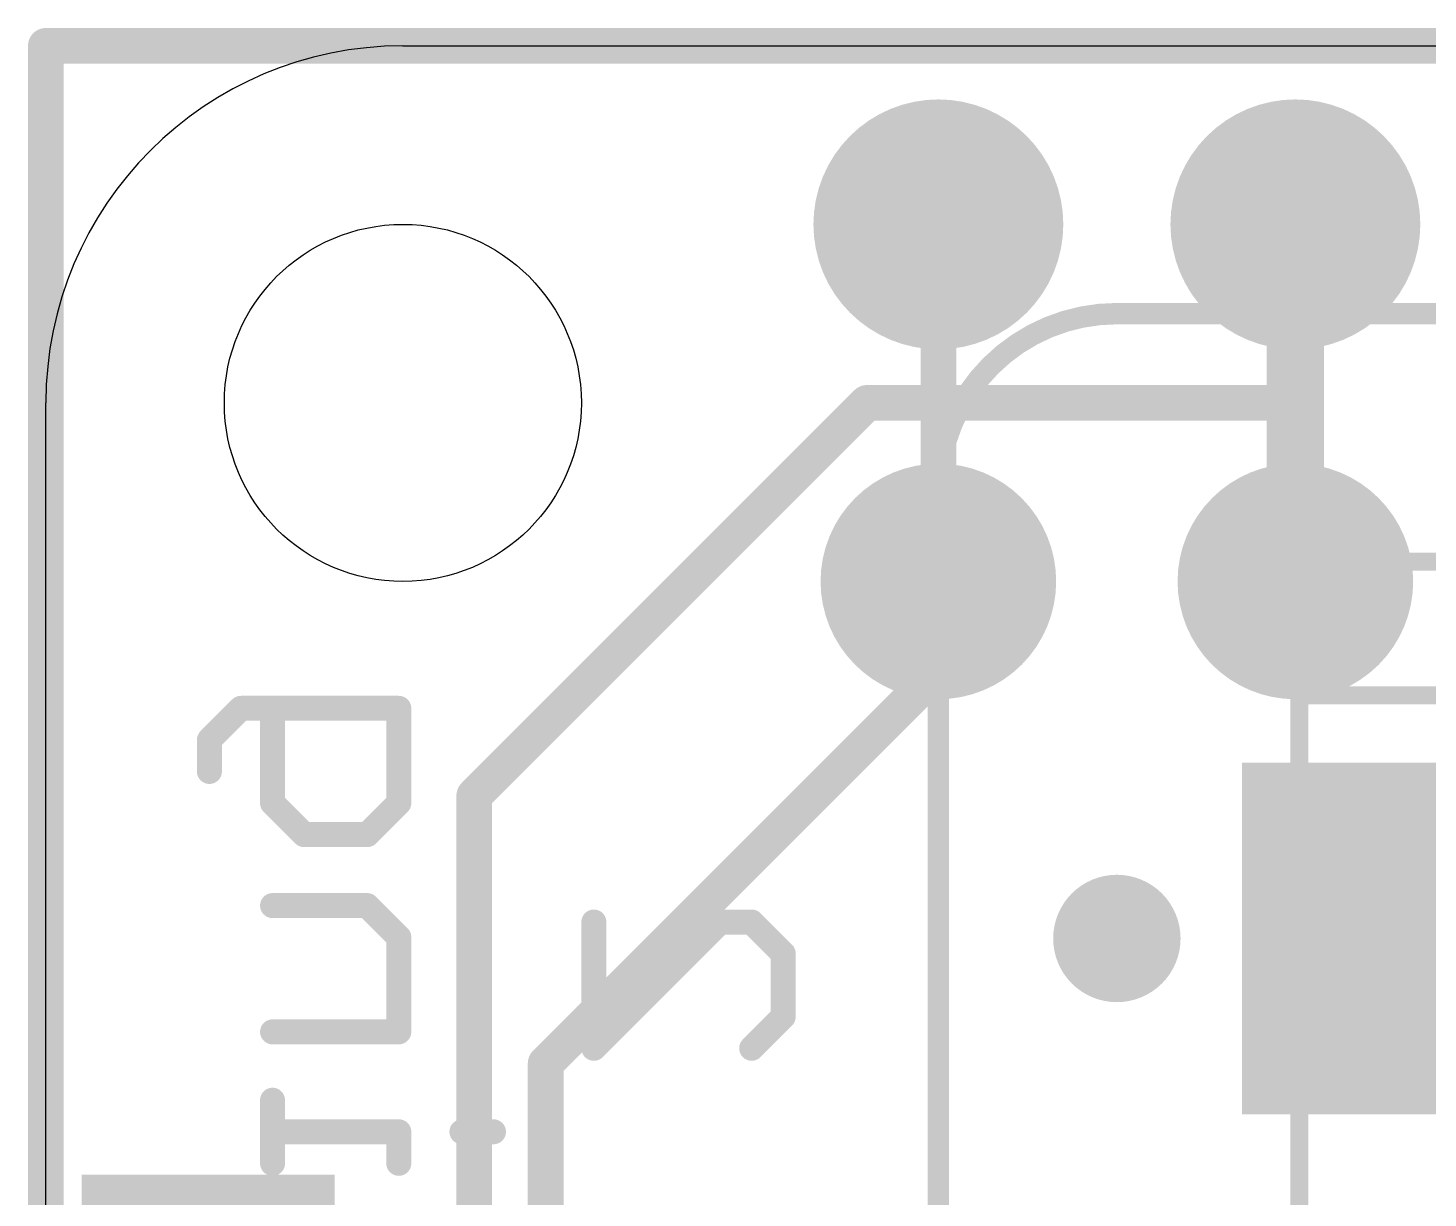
# Model space of a CAD drawing. Extents: x -0.1 to 50.9, y -0.1 to 23.
# Drawn here: x -0.13 to 9.83, y 14.66 to 22.99 of the extents above; entities that cross this region are included whole.
import ezdxf

# ---------------------------------------------------------------- set-up
doc = ezdxf.new("R2010")
doc.units = 0
for name, color, linetype in [('1', 12, 'CONTINUOUS'), ('16', 5, 'CONTINUOUS'), ('17', 110, 'CONTINUOUS'), ('18', 110, 'CONTINUOUS'), ('20', 53, 'CONTINUOUS'), ('22', 6, 'CONTINUOUS')]:
    doc.layers.add(name, color=color, linetype=linetype)

# ---------------------------------------------------------------- blocks, each defined once
blk = doc.blocks.new('RECT')
blk.add_solid([(-0.5, -0.5), (0.5, -0.5), (-0.5, 0.5), (0.5, 0.5)])
blk = doc.blocks.new('ROUNDP')
at = {"const_width": 0.5}
blk.add_lwpolyline([(0, -0.25, 1), (0, 0.25, 1), (0, -0.25)], format="xyb", dxfattribs=at)
blk = doc.blocks.new('ROUNDV')
at = {"const_width": 0.5}
blk.add_lwpolyline([(0, -0.25, 1), (0, 0.25, 1), (0, -0.25)], format="xyb", dxfattribs=at)

msp = doc.modelspace()

# ---------------------------------------------------------------- linework, layer by layer
at = {"layer": '1'}
for points, const_width in [([(50.8, 22.86), (0, 22.86)], 0.254), ([(0, 22.86), (0, 0)], 0.254), ([(8.89, 21.59), (8.89, 20.32)], 0.4064), ([(8.89, 20.32), (8.89, 19.05)], 0.4064), ([(3.048, 17.526), (5.842, 20.32)], 0.254), ([(5.842, 20.32), (8.89, 20.32)], 0.254), ([(6.35, 18.415), (6.35, 19.05)], 0.254), ([(3.556, 15.621), (6.35, 18.415)], 0.254), ([(3.048, 10.414), (3.048, 17.526)], 0.254), ([(3.556, 11.176), (3.556, 15.621)], 0.254)]:
    msp.add_lwpolyline(points, dxfattribs=dict(at, const_width=const_width))
for points, const_width in [([(0, 22.9235, 1), (0, 22.7965)], 0.127), ([(0.0635, 22.86, 1), (-0.0635, 22.86)], 0.127), ([(8.9916, 21.59, 1), (8.7884, 21.59)], 0.2032), ([(8.9916, 20.32, 1), (8.7884, 20.32)], 0.2032), ([(5.842, 20.3835, 1), (5.842, 20.2565)], 0.127), ([(5.8869, 20.2751, 1), (5.7971, 20.3649)], 0.127), ([(8.7884, 20.32, 1), (8.9916, 20.32)], 0.2032), ([(8.89, 20.2565, 1), (8.89, 20.3835)], 0.127), ([(6.4135, 19.05, 1), (6.2865, 19.05)], 0.127), ([(8.7884, 19.05, 1), (8.9916, 19.05)], 0.2032), ([(6.3949, 18.3701, 1), (6.3051, 18.4599)], 0.127), ([(6.2865, 18.415, 1), (6.4135, 18.415)], 0.127), ([(3.1115, 17.526, 1), (2.9845, 17.526)], 0.127), ([(3.0031, 17.5709, 1), (3.0929, 17.4811)], 0.127), ([(3.6195, 15.621, 1), (3.4925, 15.621)], 0.127), ([(3.5111, 15.6659, 1), (3.6009, 15.5761)], 0.127)]:
    msp.add_lwpolyline(points, format="xyb", dxfattribs=dict(at, const_width=const_width))
at = {"layer": '16', "const_width": 0.254}
for points in [[(50.8, 22.86), (0, 22.86)], [(0, 22.86), (0, 0)], [(6.35, 21.59), (6.35, 19.05)]]:
    msp.add_lwpolyline(points, dxfattribs=at)
at = {"layer": '16', "const_width": 0.127}
for points in [[(0, 22.9235, 1), (0, 22.7965)], [(0.0635, 22.86, 1), (-0.0635, 22.86)], [(6.4135, 21.59, 1), (6.2865, 21.59)], [(6.2865, 19.05, 1), (6.4135, 19.05)]]:
    msp.add_lwpolyline(points, format="xyb", dxfattribs=at)
at = {"layer": '20'}
for p, q in [((2.54, 22.86), (37.973, 22.86)), ((0, 2.54), (0, 20.32))]:
    msp.add_line(p, q, dxfattribs=at)
msp.add_circle((2.54, 20.32), 1.27, dxfattribs=at)
msp.add_arc((2.54, 20.32), 2.54, 90, 180, dxfattribs=at)
at = {"layer": '22'}
for points, const_width in [([(7.62, 20.955, 0.4142), (6.35, 19.685)], 0.1524), ([(7.62, 20.9931, 1), (7.62, 20.9169)], 0.0762), ([(7.62, 20.9169, 1), (7.62, 20.9931)], 0.0762), ([(6.3881, 19.685, 1), (6.3119, 19.685)], 0.0762), ([(6.3119, 19.685, 1), (6.3881, 19.685)], 0.0762), ([(8.918, 19.2228, 1), (8.918, 19.1593)], 0.0635), ([(8.9498, 19.191, 1), (8.8863, 19.191)], 0.0635), ([(1.3883, 18.1916, 1), (1.3883, 18.1027)], 0.0889), ([(1.4198, 18.1158, 1), (1.3569, 18.1786)], 0.0889), ([(1.6574, 18.1472, 1), (1.5684, 18.1472)], 0.0889), ([(2.5556, 18.1472, 1), (2.4667, 18.1472)], 0.0889), ([(2.5111, 18.1027, 1), (2.5111, 18.1916)], 0.0889), ([(8.918, 18.2718, 1), (8.918, 18.2083)], 0.0635), ([(8.9498, 18.24, 1), (8.8863, 18.24)], 0.0635), ([(8.8863, 18.24, 1), (8.9498, 18.24)], 0.0635), ([(1.2082, 17.9226, 1), (1.1193, 17.9226)], 0.0889), ([(1.1324, 17.9541, 1), (1.1952, 17.8912)], 0.0889), ([(1.1193, 17.6981, 1), (1.2082, 17.6981)], 0.0889), ([(1.6443, 17.5049, 1), (1.5815, 17.4421)], 0.0889), ([(2.5426, 17.4421, 1), (2.4797, 17.5049)], 0.0889), ([(1.5684, 17.4735, 1), (1.6574, 17.4735)], 0.0889), ([(2.4667, 17.4735, 1), (2.5556, 17.4735)], 0.0889), ([(1.8375, 17.2934, 1), (1.8375, 17.2045)], 0.0889), ([(2.2866, 17.2045, 1), (2.2866, 17.2934)], 0.0889), ([(1.806, 17.2175, 1), (1.8689, 17.2804)], 0.0889), ([(2.2551, 17.2804, 1), (2.318, 17.2175)], 0.0889), ([(1.6129, 16.7884, 1), (1.6129, 16.6995)], 0.0889), ([(2.318, 16.7753, 1), (2.2551, 16.7125)], 0.0889), ([(2.2866, 16.6995, 1), (2.2866, 16.7884)], 0.0889), ([(3.9434, 16.627, 1), (3.8545, 16.627)], 0.0889), ([(4.7971, 16.6714, 1), (4.7971, 16.5825)], 0.0889), ([(4.8286, 16.5955, 1), (4.7657, 16.6584)], 0.0889), ([(5.0531, 16.6584, 1), (4.9903, 16.5955)], 0.0889), ([(5.0217, 16.5825, 1), (5.0217, 16.6714)], 0.0889), ([(2.5556, 16.5193, 1), (2.4667, 16.5193)], 0.0889), ([(2.4797, 16.4879, 1), (2.5426, 16.5508)], 0.0889), ([(5.2907, 16.4024, 1), (5.2018, 16.4024)], 0.0889), ([(5.2148, 16.371, 1), (5.2777, 16.4338)], 0.0889), ([(5.2777, 15.9219, 1), (5.2148, 15.9847)], 0.0889), ([(5.2018, 15.9533, 1), (5.2907, 15.9533)], 0.0889), ([(1.6129, 15.8901, 1), (1.6129, 15.8012)], 0.0889), ([(2.4667, 15.8457, 1), (2.5556, 15.8457)], 0.0889), ([(2.5111, 15.8012, 1), (2.5111, 15.8901)], 0.0889), ([(3.8675, 15.7602, 1), (3.9303, 15.6973)], 0.0889), ([(3.8545, 15.7287, 1), (3.9434, 15.7287)], 0.0889), ([(4.9903, 15.7602, 1), (5.0531, 15.6973)], 0.0889), ([(1.6574, 15.3593, 1), (1.5684, 15.3593)], 0.0889), ([(1.6129, 15.1792, 1), (1.6129, 15.0903)], 0.0889), ([(2.5556, 15.1347, 1), (2.4667, 15.1347)], 0.0889), ([(2.5111, 15.0903, 1), (2.5111, 15.1792)], 0.0889), ([(2.9603, 15.1792, 1), (2.9603, 15.0903)], 0.0889), ([(3.1848, 15.0903, 1), (3.1848, 15.1792)], 0.0889), ([(1.5684, 14.9102, 1), (1.6574, 14.9102)], 0.0889), ([(2.4667, 14.9102, 1), (2.5556, 14.9102)], 0.0889)]:
    msp.add_lwpolyline(points, format="xyb", dxfattribs=dict(at, const_width=const_width))
for points, const_width in [([(24.13, 20.955), (7.62, 20.955)], 0.1524), ([(6.35, 19.685), (6.35, 3.175)], 0.1524), ([(8.918, 18.24), (8.918, 19.191)], 0.127), ([(8.918, 19.191), (13.169, 19.191)], 0.127), ([(1.1638, 17.9226), (1.3883, 18.1472)], 0.1778), ([(1.3883, 18.1472), (2.5111, 18.1472)], 0.1778), ([(1.6129, 17.4735), (1.6129, 18.1472)], 0.1778), ([(2.5111, 18.1472), (2.5111, 17.4735)], 0.1778), ([(8.918, 4.899), (8.918, 18.24)], 0.127), ([(13.169, 18.24), (8.918, 18.24)], 0.127), ([(1.1638, 17.6981), (1.1638, 17.9226)], 0.1778), ([(1.8375, 17.2489), (1.6129, 17.4735)], 0.1778), ([(2.5111, 17.4735), (2.2866, 17.2489)], 0.1778), ([(2.2866, 17.2489), (1.8375, 17.2489)], 0.1778), ([(2.2866, 16.7439), (1.6129, 16.7439)], 0.1778), ([(2.5111, 16.5193), (2.2866, 16.7439)], 0.1778), ([(3.8989, 16.627), (3.8989, 15.7287)], 0.1778), ([(3.8989, 15.7287), (4.7971, 16.627)], 0.1778), ([(4.7971, 16.627), (5.0217, 16.627)], 0.1778), ([(5.0217, 16.627), (5.2462, 16.4024)], 0.1778), ([(2.5111, 15.8457), (2.5111, 16.5193)], 0.1778), ([(5.2462, 16.4024), (5.2462, 15.9533)], 0.1778), ([(5.2462, 15.9533), (5.0217, 15.7287)], 0.1778), ([(1.6129, 15.8457), (2.5111, 15.8457)], 0.1778), ([(1.6129, 14.9102), (1.6129, 15.3593)], 0.1778), ([(2.5111, 15.1347), (1.6129, 15.1347)], 0.1778), ([(2.5111, 14.9102), (2.5111, 15.1347)], 0.1778), ([(3.1848, 15.1347), (2.9603, 15.1347)], 0.1778)]:
    msp.add_lwpolyline(points, dxfattribs=dict(at, const_width=const_width))

# ---------------------------------------------------------------- block references
at = {"layer": '1'}
for p, xscale, yscale in [((9.785, 16.51), 2.55, 2.5), ((1.154, 14.23), 1.8, 1.2)]:
    msp.add_blockref('RECT', p, dxfattribs=dict(at, xscale=xscale, yscale=yscale))
at = {"layer": '17'}
for p, xscale, yscale, rotation in [((6.35, 21.59), 1.778, 1.778, 180), ((6.35, 21.59), 1.778, 1.778, 180), ((8.89, 21.59), 1.778, 1.778, 180), ((8.89, 21.59), 1.778, 1.778, 180), ((6.35, 19.05), 1.6764, 1.6764, 90), ((6.35, 19.05), 1.6764, 1.6764, 90), ((8.89, 19.05), 1.6764, 1.6764, 90), ((8.89, 19.05), 1.6764, 1.6764, 90)]:
    msp.add_blockref('ROUNDP', p, dxfattribs=dict(at, xscale=xscale, yscale=yscale, rotation=rotation))
at = {"layer": '18', "xscale": 0.9064, "yscale": 0.9064}
msp.add_blockref('ROUNDV', (7.62, 16.51), dxfattribs=at)
msp.add_blockref('ROUNDV', (7.62, 16.51), dxfattribs=at)

doc.saveas('drawing.dxf')
